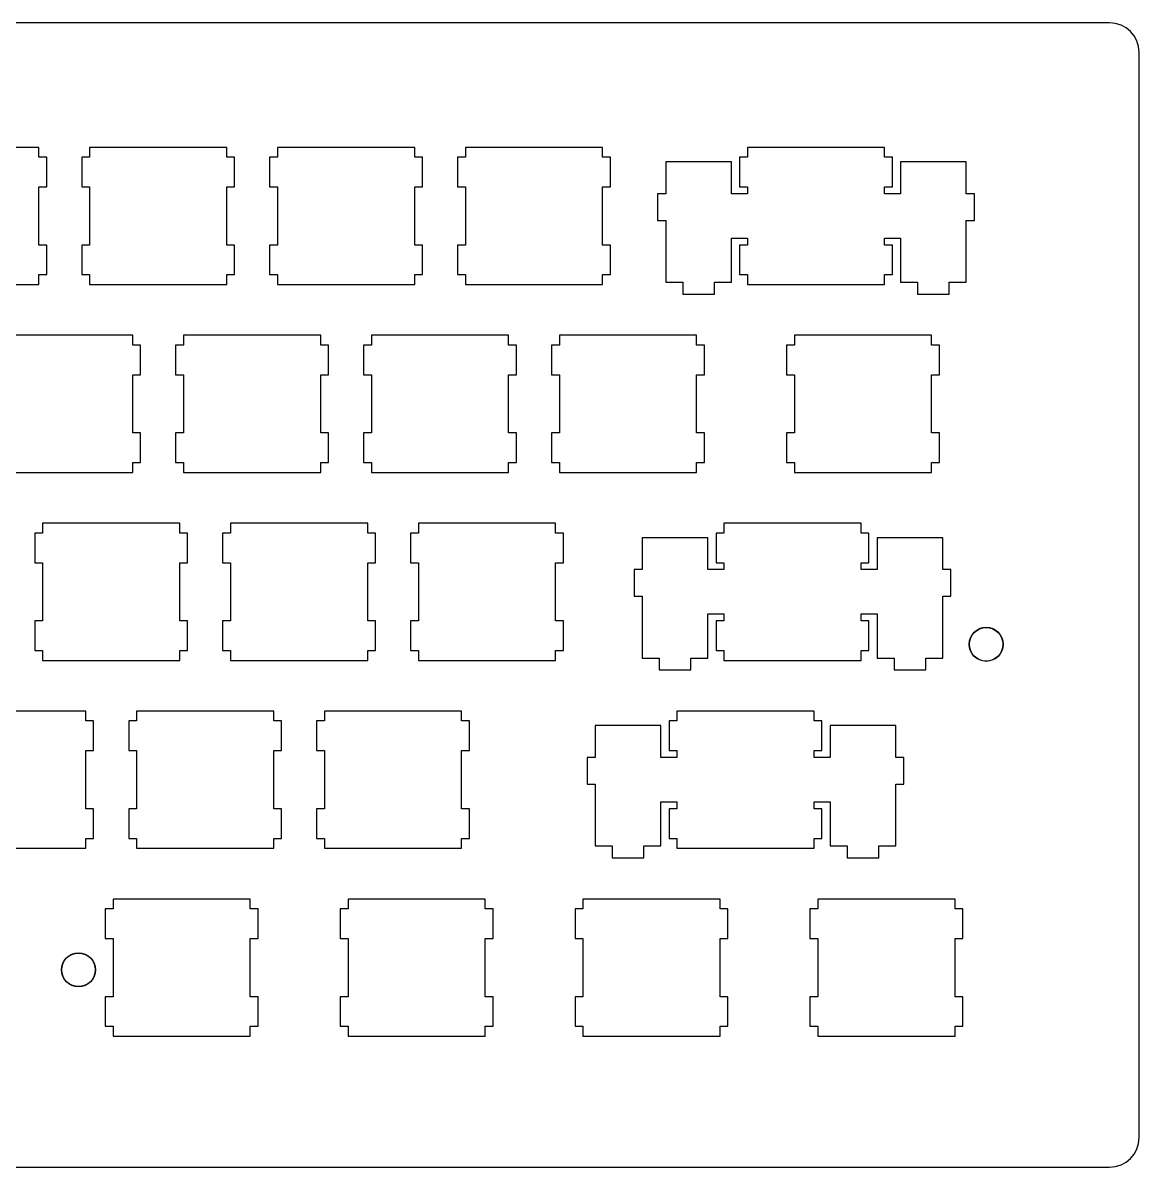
# Model space of a CAD drawing. Header units: millimetres. Extents: x -10 to 300, y -24 to 106.
# Drawn here: x 186.5 to 299.6, y -10.5 to 105.5 of the extents above; entities that cross this region are included whole.
import ezdxf

# ---------------------------------------------------------------- set-up
doc = ezdxf.new("R2010")
doc.units = ezdxf.units.MM

msp = doc.modelspace()

# ---------------------------------------------------------------- linework, layer by layer
at = {"color": 7, "linetype": 'Continuous', "lineweight": 25}
for p, q in [((296.59508, 105.5075), (-6.90492, 105.5075)), ((299.59508, -7.4925), (299.59508, 102.5075)), ((188.069, 92.8839), (174.169, 92.8839)), ((188.069, 91.8834), (188.069, 92.8839)), ((193.219, 92.8839), (193.219, 91.8834)), ((207.119, 92.8839), (193.219, 92.8839)), ((207.119, 91.8834), (207.119, 92.8839)), ((212.269, 92.8839), (212.269, 91.8834)), ((226.169, 92.8839), (212.269, 92.8839)), ((226.169, 91.8834), (226.169, 92.8839)), ((231.319, 92.8839), (231.319, 91.8834)), ((245.219, 92.8839), (231.319, 92.8839)), ((245.219, 91.8834), (245.219, 92.8839)), ((259.894, 92.8839), (259.894, 91.8834)), ((273.794, 92.8839), (259.894, 92.8839)), ((273.794, 91.8834), (273.794, 92.8839)), ((188.87, 91.8834), (188.069, 91.8834)), ((188.87, 88.8834), (188.87, 91.8834)), ((193.219, 91.8834), (192.419, 91.8834)), ((192.419, 91.8834), (192.419, 88.8834)), ((207.92, 91.8834), (207.119, 91.8834)), ((207.92, 88.8834), (207.92, 91.8834)), ((212.269, 91.8834), (211.469, 91.8834)), ((211.469, 91.8834), (211.469, 88.8834)), ((226.97, 91.8834), (226.169, 91.8834)), ((226.97, 88.8834), (226.97, 91.8834)), ((231.319, 91.8834), (230.519, 91.8834)), ((230.519, 91.8834), (230.519, 88.8834)), ((246.02, 91.8834), (245.219, 91.8834)), ((246.02, 88.8834), (246.02, 91.8834)), ((259.894, 91.8834), (259.094, 91.8834)), ((259.094, 91.8834), (259.094, 88.8834)), ((274.595, 91.8834), (273.794, 91.8834)), ((274.595, 88.8834), (274.595, 91.8834)), ((258.269, 91.415), (251.619, 91.415)), ((251.619, 91.415), (251.619, 88.1835)), ((258.269, 88.1835), (258.269, 91.415)), ((282.069, 91.415), (275.419, 91.415)), ((275.419, 91.415), (275.419, 88.1835)), ((282.069, 88.1835), (282.069, 91.415)), ((188.069, 82.9829), (188.069, 88.8834)), ((188.069, 88.8834), (188.87, 88.8834)), ((192.419, 88.8834), (193.219, 88.8834)), ((193.219, 88.8834), (193.219, 82.9829)), ((207.119, 82.9829), (207.119, 88.8834)), ((207.119, 88.8834), (207.92, 88.8834)), ((211.469, 88.8834), (212.269, 88.8834)), ((212.269, 88.8834), (212.269, 82.9829)), ((226.169, 82.9829), (226.169, 88.8834)), ((226.169, 88.8834), (226.97, 88.8834)), ((230.519, 88.8834), (231.319, 88.8834)), ((231.319, 88.8834), (231.319, 82.9829)), ((245.219, 82.9829), (245.219, 88.8834)), ((245.219, 88.8834), (246.02, 88.8834)), ((251.619, 88.1835), (250.795, 88.1835)), ((250.795, 88.1835), (250.795, 85.4837)), ((259.894, 88.1835), (258.269, 88.1835)), ((259.094, 88.8834), (259.894, 88.8834)), ((259.894, 88.8834), (259.894, 88.1835)), ((273.794, 88.1835), (273.794, 88.8834)), ((273.794, 88.8834), (274.595, 88.8834)), ((275.419, 88.1835), (273.794, 88.1835)), ((282.895, 88.1835), (282.069, 88.1835)), ((282.895, 85.4837), (282.895, 88.1835)), ((250.795, 85.4837), (251.619, 85.4837)), ((251.619, 85.4837), (251.619, 79.2138)), ((282.069, 79.2138), (282.069, 85.4837)), ((282.069, 85.4837), (282.895, 85.4837)), ((258.269, 79.2138), (258.269, 83.6828)), ((258.269, 83.6828), (259.894, 83.6828)), ((259.894, 83.6828), (259.894, 82.9829)), ((273.794, 82.9829), (273.794, 83.6828)), ((273.794, 83.6828), (275.419, 83.6828)), ((275.419, 83.6828), (275.419, 79.2138)), ((188.87, 82.9829), (188.069, 82.9829)), ((188.87, 79.9828), (188.87, 82.9829)), ((193.219, 82.9829), (192.419, 82.9829)), ((192.419, 82.9829), (192.419, 79.9828)), ((207.92, 82.9829), (207.119, 82.9829)), ((207.92, 79.9828), (207.92, 82.9829)), ((212.269, 82.9829), (211.469, 82.9829)), ((211.469, 82.9829), (211.469, 79.9828)), ((226.97, 82.9829), (226.169, 82.9829)), ((226.97, 79.9828), (226.97, 82.9829)), ((231.319, 82.9829), (230.519, 82.9829)), ((230.519, 82.9829), (230.519, 79.9828)), ((246.02, 82.9829), (245.219, 82.9829)), ((246.02, 79.9828), (246.02, 82.9829)), ((259.894, 82.9829), (259.094, 82.9829)), ((259.094, 82.9829), (259.094, 79.9828)), ((274.595, 82.9829), (273.794, 82.9829)), ((274.595, 79.9828), (274.595, 82.9829)), ((174.169, 78.9838), (188.069, 78.9838)), ((188.069, 78.9838), (188.069, 79.9828)), ((188.069, 79.9828), (188.87, 79.9828)), ((192.419, 79.9828), (193.219, 79.9828)), ((193.219, 79.9828), (193.219, 78.9838)), ((193.219, 78.9838), (207.119, 78.9838)), ((207.119, 78.9838), (207.119, 79.9828)), ((207.119, 79.9828), (207.92, 79.9828)), ((211.469, 79.9828), (212.269, 79.9828)), ((212.269, 79.9828), (212.269, 78.9838)), ((212.269, 78.9838), (226.169, 78.9838)), ((226.169, 78.9838), (226.169, 79.9828)), ((226.169, 79.9828), (226.97, 79.9828)), ((230.519, 79.9828), (231.319, 79.9828)), ((231.319, 79.9828), (231.319, 78.9838)), ((231.319, 78.9838), (245.219, 78.9838)), ((245.219, 78.9838), (245.219, 79.9828)), ((245.219, 79.9828), (246.02, 79.9828)), ((251.619, 79.2138), (253.344, 79.2138)), ((253.344, 79.2138), (253.344, 78.015)), ((256.544, 78.015), (256.544, 79.2138)), ((256.544, 79.2138), (258.269, 79.2138)), ((259.094, 79.9828), (259.894, 79.9828)), ((259.894, 79.9828), (259.894, 78.9838)), ((259.894, 78.9838), (273.794, 78.9838)), ((273.794, 78.9838), (273.794, 79.9828)), ((273.794, 79.9828), (274.595, 79.9828)), ((275.419, 79.2138), (277.144, 79.2138)), ((277.144, 79.2138), (277.144, 78.015)), ((280.344, 78.015), (280.344, 79.2138)), ((280.344, 79.2138), (282.069, 79.2138)), ((253.344, 78.015), (256.544, 78.015)), ((277.144, 78.015), (280.344, 78.015)), ((197.594, 73.8339), (183.694, 73.8339)), ((197.594, 72.8334), (197.594, 73.8339)), ((202.744, 73.8339), (202.744, 72.8334)), ((216.644, 73.8339), (202.744, 73.8339)), ((216.644, 72.8334), (216.644, 73.8339)), ((221.794, 73.8339), (221.794, 72.8334)), ((235.694, 73.8339), (221.794, 73.8339)), ((235.694, 72.8334), (235.694, 73.8339)), ((240.844, 73.8339), (240.844, 72.8334)), ((254.744, 73.8339), (240.844, 73.8339)), ((254.744, 72.8334), (254.744, 73.8339)), ((264.656, 73.8339), (264.656, 72.8334)), ((278.557, 73.8339), (264.656, 73.8339)), ((278.557, 72.8334), (278.557, 73.8339)), ((198.395, 72.8334), (197.594, 72.8334)), ((198.395, 69.8334), (198.395, 72.8334)), ((202.744, 72.8334), (201.944, 72.8334)), ((201.944, 72.8334), (201.944, 69.8334)), ((217.445, 72.8334), (216.644, 72.8334)), ((217.445, 69.8334), (217.445, 72.8334)), ((221.794, 72.8334), (220.994, 72.8334)), ((220.994, 72.8334), (220.994, 69.8334)), ((236.495, 72.8334), (235.694, 72.8334)), ((236.495, 69.8334), (236.495, 72.8334)), ((240.844, 72.8334), (240.044, 72.8334)), ((240.044, 72.8334), (240.044, 69.8334)), ((255.545, 72.8334), (254.744, 72.8334)), ((255.545, 69.8334), (255.545, 72.8334)), ((264.656, 72.8334), (263.857, 72.8334)), ((263.857, 72.8334), (263.857, 69.8334)), ((279.356, 72.8334), (278.557, 72.8334)), ((279.356, 69.8334), (279.356, 72.8334)), ((197.594, 63.9329), (197.594, 69.8334)), ((197.594, 69.8334), (198.395, 69.8334)), ((201.944, 69.8334), (202.744, 69.8334)), ((202.744, 69.8334), (202.744, 63.9329)), ((216.644, 63.9329), (216.644, 69.8334)), ((216.644, 69.8334), (217.445, 69.8334)), ((220.994, 69.8334), (221.794, 69.8334)), ((221.794, 69.8334), (221.794, 63.9329)), ((235.694, 63.9329), (235.694, 69.8334)), ((235.694, 69.8334), (236.495, 69.8334)), ((240.044, 69.8334), (240.844, 69.8334)), ((240.844, 69.8334), (240.844, 63.9329)), ((254.744, 63.9329), (254.744, 69.8334)), ((254.744, 69.8334), (255.545, 69.8334)), ((263.857, 69.8334), (264.656, 69.8334)), ((264.656, 69.8334), (264.656, 63.9329)), ((278.557, 63.9329), (278.557, 69.8334)), ((278.557, 69.8334), (279.356, 69.8334)), ((198.395, 63.9329), (197.594, 63.9329)), ((198.395, 60.9328), (198.395, 63.9329)), ((202.744, 63.9329), (201.944, 63.9329)), ((201.944, 63.9329), (201.944, 60.9328)), ((217.445, 63.9329), (216.644, 63.9329)), ((217.445, 60.9328), (217.445, 63.9329)), ((221.794, 63.9329), (220.994, 63.9329)), ((220.994, 63.9329), (220.994, 60.9328)), ((236.495, 63.9329), (235.694, 63.9329)), ((236.495, 60.9328), (236.495, 63.9329)), ((240.844, 63.9329), (240.044, 63.9329)), ((240.044, 63.9329), (240.044, 60.9328)), ((255.545, 63.9329), (254.744, 63.9329)), ((255.545, 60.9328), (255.545, 63.9329)), ((264.656, 63.9329), (263.857, 63.9329)), ((263.857, 63.9329), (263.857, 60.9328)), ((279.356, 63.9329), (278.557, 63.9329)), ((279.356, 60.9328), (279.356, 63.9329)), ((197.594, 59.9338), (197.594, 60.9328)), ((197.594, 60.9328), (198.395, 60.9328)), ((201.944, 60.9328), (202.744, 60.9328)), ((202.744, 60.9328), (202.744, 59.9338)), ((216.644, 59.9338), (216.644, 60.9328)), ((216.644, 60.9328), (217.445, 60.9328)), ((220.994, 60.9328), (221.794, 60.9328)), ((221.794, 60.9328), (221.794, 59.9338)), ((235.694, 59.9338), (235.694, 60.9328)), ((235.694, 60.9328), (236.495, 60.9328)), ((240.044, 60.9328), (240.844, 60.9328)), ((240.844, 60.9328), (240.844, 59.9338)), ((254.744, 59.9338), (254.744, 60.9328)), ((254.744, 60.9328), (255.545, 60.9328)), ((263.857, 60.9328), (264.656, 60.9328)), ((264.656, 60.9328), (264.656, 59.9338)), ((278.557, 59.9338), (278.557, 60.9328)), ((278.557, 60.9328), (279.356, 60.9328)), ((183.694, 59.9338), (197.594, 59.9338)), ((202.744, 59.9338), (216.644, 59.9338)), ((221.794, 59.9338), (235.694, 59.9338)), ((240.844, 59.9338), (254.744, 59.9338)), ((264.656, 59.9338), (278.557, 59.9338)), ((188.456, 54.7839), (188.456, 53.7849)), ((202.357, 54.7839), (188.456, 54.7839)), ((202.357, 53.7849), (202.357, 54.7839)), ((207.506, 54.7839), (207.506, 53.7849)), ((221.407, 54.7839), (207.506, 54.7839)), ((221.407, 53.7849), (221.407, 54.7839)), ((226.556, 54.7839), (226.556, 53.7849)), ((240.457, 54.7839), (226.556, 54.7839)), ((240.457, 53.7849), (240.457, 54.7839)), ((257.513, 54.7839), (257.513, 53.7849)), ((271.413, 54.7839), (257.513, 54.7839)), ((271.413, 53.7849), (271.413, 54.7839)), ((188.456, 53.7849), (187.657, 53.7849)), ((187.657, 53.7849), (187.657, 50.7848)), ((203.156, 53.7849), (202.357, 53.7849)), ((203.156, 50.7848), (203.156, 53.7849)), ((207.506, 53.7849), (206.707, 53.7849)), ((206.707, 53.7849), (206.707, 50.7848)), ((222.206, 53.7849), (221.407, 53.7849)), ((222.206, 50.7848), (222.206, 53.7849)), ((226.556, 53.7849), (225.757, 53.7849)), ((225.757, 53.7849), (225.757, 50.7848)), ((241.256, 53.7849), (240.457, 53.7849)), ((241.256, 50.7848), (241.256, 53.7849)), ((257.513, 53.7849), (256.712, 53.7849)), ((256.712, 53.7849), (256.712, 50.7848)), ((272.212, 53.7849), (271.413, 53.7849)), ((272.212, 50.7848), (272.212, 53.7849)), ((255.888, 53.315), (249.238, 53.315)), ((249.238, 53.315), (249.238, 50.0835)), ((255.888, 50.0835), (255.888, 53.315)), ((279.688, 53.315), (273.038, 53.315)), ((273.038, 53.315), (273.038, 50.0835)), ((279.688, 50.0835), (279.688, 53.315)), ((187.657, 50.7848), (188.456, 50.7848)), ((188.456, 50.7848), (188.456, 44.8829)), ((202.357, 44.8829), (202.357, 50.7848)), ((202.357, 50.7848), (203.156, 50.7848)), ((206.707, 50.7848), (207.506, 50.7848)), ((207.506, 50.7848), (207.506, 44.8829)), ((221.407, 44.8829), (221.407, 50.7848)), ((221.407, 50.7848), (222.206, 50.7848)), ((225.757, 50.7848), (226.556, 50.7848)), ((226.556, 50.7848), (226.556, 44.8829)), ((240.457, 44.8829), (240.457, 50.7848)), ((240.457, 50.7848), (241.256, 50.7848)), ((249.238, 50.0835), (248.412, 50.0835)), ((248.412, 50.0835), (248.412, 47.3837)), ((257.513, 50.0835), (255.888, 50.0835)), ((256.712, 50.7848), (257.513, 50.7848)), ((257.513, 50.7848), (257.513, 50.0835)), ((271.413, 50.0835), (271.413, 50.7848)), ((271.413, 50.7848), (272.212, 50.7848)), ((273.038, 50.0835), (271.413, 50.0835)), ((280.512, 50.0835), (279.688, 50.0835)), ((280.512, 47.3837), (280.512, 50.0835)), ((248.412, 47.3837), (249.238, 47.3837)), ((249.238, 47.3837), (249.238, 41.1138)), ((279.688, 41.1138), (279.688, 47.3837)), ((279.688, 47.3837), (280.512, 47.3837)), ((255.888, 41.1138), (255.888, 45.5828)), ((255.888, 45.5828), (257.513, 45.5828)), ((257.513, 45.5828), (257.513, 44.8829)), ((271.413, 44.8829), (271.413, 45.5828)), ((271.413, 45.5828), (273.038, 45.5828)), ((273.038, 45.5828), (273.038, 41.1138)), ((188.456, 44.8829), (187.657, 44.8829)), ((187.657, 44.8829), (187.657, 41.8828)), ((203.156, 44.8829), (202.357, 44.8829)), ((203.156, 41.8828), (203.156, 44.8829)), ((207.506, 44.8829), (206.707, 44.8829)), ((206.707, 44.8829), (206.707, 41.8828)), ((222.206, 44.8829), (221.407, 44.8829)), ((222.206, 41.8828), (222.206, 44.8829)), ((226.556, 44.8829), (225.757, 44.8829)), ((225.757, 44.8829), (225.757, 41.8828)), ((241.256, 44.8829), (240.457, 44.8829)), ((241.256, 41.8828), (241.256, 44.8829)), ((257.513, 44.8829), (256.712, 44.8829)), ((256.712, 44.8829), (256.712, 41.8828)), ((272.212, 44.8829), (271.413, 44.8829)), ((272.212, 41.8828), (272.212, 44.8829)), ((187.657, 41.8828), (188.456, 41.8828)), ((188.456, 41.8828), (188.456, 40.8838)), ((202.357, 40.8838), (202.357, 41.8828)), ((202.357, 41.8828), (203.156, 41.8828)), ((206.707, 41.8828), (207.506, 41.8828)), ((207.506, 41.8828), (207.506, 40.8838)), ((221.407, 40.8838), (221.407, 41.8828)), ((221.407, 41.8828), (222.206, 41.8828)), ((225.757, 41.8828), (226.556, 41.8828)), ((226.556, 41.8828), (226.556, 40.8838)), ((240.457, 40.8838), (240.457, 41.8828)), ((240.457, 41.8828), (241.256, 41.8828)), ((256.712, 41.8828), (257.513, 41.8828)), ((257.513, 41.8828), (257.513, 40.8838)), ((271.413, 40.8838), (271.413, 41.8828)), ((271.413, 41.8828), (272.212, 41.8828)), ((188.456, 40.8838), (202.357, 40.8838)), ((207.506, 40.8838), (221.407, 40.8838)), ((226.556, 40.8838), (240.457, 40.8838)), ((249.238, 41.1138), (250.963, 41.1138)), ((250.963, 41.1138), (250.963, 39.9136)), ((254.161, 39.9136), (254.161, 41.1138)), ((254.161, 41.1138), (255.888, 41.1138)), ((257.513, 40.8838), (271.413, 40.8838)), ((273.038, 41.1138), (274.763, 41.1138)), ((274.763, 41.1138), (274.763, 39.9136)), ((277.963, 39.9136), (277.963, 41.1138)), ((277.963, 41.1138), (279.688, 41.1138)), ((250.963, 39.9136), (254.161, 39.9136)), ((274.763, 39.9136), (277.963, 39.9136)), ((192.832, 35.7339), (178.931, 35.7339)), ((192.832, 34.7348), (192.832, 35.7339)), ((197.981, 35.7339), (197.981, 34.7348)), ((211.882, 35.7339), (197.981, 35.7339)), ((211.882, 34.7348), (211.882, 35.7339)), ((217.031, 35.7339), (217.031, 34.7348)), ((230.932, 35.7339), (217.031, 35.7339)), ((230.932, 34.7348), (230.932, 35.7339)), ((252.75, 35.7339), (252.75, 34.7348)), ((266.65, 35.7339), (252.75, 35.7339)), ((266.65, 34.7348), (266.65, 35.7339)), ((193.631, 34.7348), (192.832, 34.7348)), ((193.631, 31.7348), (193.631, 34.7348)), ((197.981, 34.7348), (197.182, 34.7348)), ((197.182, 34.7348), (197.182, 31.7348)), ((212.681, 34.7348), (211.882, 34.7348)), ((212.681, 31.7348), (212.681, 34.7348)), ((217.031, 34.7348), (216.232, 34.7348)), ((216.232, 34.7348), (216.232, 31.7348)), ((231.731, 34.7348), (230.932, 34.7348)), ((231.731, 31.7348), (231.731, 34.7348)), ((251.126, 34.2649), (244.475, 34.2649)), ((244.475, 34.2649), (244.475, 31.0334)), ((251.126, 31.0334), (251.126, 34.2649)), ((252.75, 34.7348), (251.951, 34.7348)), ((251.951, 34.7348), (251.951, 31.7348)), ((267.451, 34.7348), (266.65, 34.7348)), ((267.451, 31.7348), (267.451, 34.7348)), ((274.925, 34.2649), (268.275, 34.2649)), ((268.275, 34.2649), (268.275, 31.0334)), ((274.925, 31.0334), (274.925, 34.2649)), ((192.832, 25.8327), (192.832, 31.7348)), ((192.832, 31.7348), (193.631, 31.7348)), ((197.182, 31.7348), (197.981, 31.7348)), ((197.981, 31.7348), (197.981, 25.8327)), ((211.882, 25.8327), (211.882, 31.7348)), ((211.882, 31.7348), (212.681, 31.7348)), ((216.232, 31.7348), (217.031, 31.7348)), ((217.031, 31.7348), (217.031, 25.8327)), ((230.932, 25.8327), (230.932, 31.7348)), ((230.932, 31.7348), (231.731, 31.7348)), ((251.951, 31.7348), (252.75, 31.7348)), ((252.75, 31.7348), (252.75, 31.0334)), ((266.65, 31.0334), (266.65, 31.7348)), ((266.65, 31.7348), (267.451, 31.7348)), ((244.475, 31.0334), (243.651, 31.0334)), ((243.651, 31.0334), (243.651, 28.3338)), ((252.75, 31.0334), (251.126, 31.0334)), ((268.275, 31.0334), (266.65, 31.0334)), ((275.751, 31.0334), (274.925, 31.0334)), ((275.751, 28.3338), (275.751, 31.0334)), ((243.651, 28.3338), (244.475, 28.3338)), ((244.475, 28.3338), (244.475, 22.0638)), ((274.925, 22.0638), (274.925, 28.3338)), ((274.925, 28.3338), (275.751, 28.3338)), ((193.631, 25.8327), (192.832, 25.8327)), ((193.631, 22.8327), (193.631, 25.8327)), ((197.981, 25.8327), (197.182, 25.8327)), ((197.182, 25.8327), (197.182, 22.8327)), ((212.681, 25.8327), (211.882, 25.8327)), ((212.681, 22.8327), (212.681, 25.8327)), ((217.031, 25.8327), (216.232, 25.8327)), ((216.232, 25.8327), (216.232, 22.8327)), ((231.731, 25.8327), (230.932, 25.8327)), ((231.731, 22.8327), (231.731, 25.8327)), ((251.126, 22.0638), (251.126, 26.5327)), ((251.126, 26.5327), (252.75, 26.5327)), ((252.75, 25.8327), (251.951, 25.8327)), ((251.951, 25.8327), (251.951, 22.8327)), ((252.75, 26.5327), (252.75, 25.8327)), ((266.65, 25.8327), (266.65, 26.5327)), ((266.65, 26.5327), (268.275, 26.5327)), ((267.451, 25.8327), (266.65, 25.8327)), ((267.451, 22.8327), (267.451, 25.8327)), ((268.275, 26.5327), (268.275, 22.0638)), ((192.832, 21.8336), (192.832, 22.8327)), ((192.832, 22.8327), (193.631, 22.8327)), ((197.182, 22.8327), (197.981, 22.8327)), ((197.981, 22.8327), (197.981, 21.8336)), ((211.882, 21.8336), (211.882, 22.8327)), ((211.882, 22.8327), (212.681, 22.8327)), ((216.232, 22.8327), (217.031, 22.8327)), ((217.031, 22.8327), (217.031, 21.8336)), ((230.932, 21.8336), (230.932, 22.8327)), ((230.932, 22.8327), (231.731, 22.8327)), ((244.475, 22.0638), (246.2, 22.0638)), ((246.2, 22.0638), (246.2, 20.8635)), ((249.4, 20.8635), (249.4, 22.0638)), ((249.4, 22.0638), (251.126, 22.0638)), ((251.951, 22.8327), (252.75, 22.8327)), ((252.75, 22.8327), (252.75, 21.8336)), ((266.65, 21.8336), (266.65, 22.8327)), ((266.65, 22.8327), (267.451, 22.8327)), ((268.275, 22.0638), (270, 22.0638)), ((270, 22.0638), (270, 20.8635)), ((273.2, 20.8635), (273.2, 22.0638)), ((273.2, 22.0638), (274.925, 22.0638)), ((178.931, 21.8336), (192.832, 21.8336)), ((197.981, 21.8336), (211.882, 21.8336)), ((217.031, 21.8336), (230.932, 21.8336)), ((252.75, 21.8336), (266.65, 21.8336)), ((246.2, 20.8635), (249.4, 20.8635)), ((270, 20.8635), (273.2, 20.8635)), ((195.6, 16.6839), (195.6, 15.6848)), ((209.5, 16.6839), (195.6, 16.6839)), ((209.5, 15.6848), (209.5, 16.6839)), ((219.413, 16.6839), (219.413, 15.6848)), ((233.313, 16.6839), (219.413, 16.6839)), ((233.313, 15.6848), (233.313, 16.6839)), ((243.225, 16.6839), (243.225, 15.6848)), ((257.125, 16.6839), (243.225, 16.6839)), ((257.125, 15.6848), (257.125, 16.6839)), ((267.038, 16.6839), (267.038, 15.6848)), ((280.938, 16.6839), (267.038, 16.6839)), ((280.938, 15.6848), (280.938, 16.6839)), ((195.6, 15.6848), (194.801, 15.6848)), ((194.801, 15.6848), (194.801, 12.6848)), ((210.301, 15.6848), (209.5, 15.6848)), ((210.301, 12.6848), (210.301, 15.6848)), ((219.413, 15.6848), (218.612, 15.6848)), ((218.612, 15.6848), (218.612, 12.6848)), ((234.112, 15.6848), (233.313, 15.6848)), ((234.112, 12.6848), (234.112, 15.6848)), ((243.225, 15.6848), (242.426, 15.6848)), ((242.426, 15.6848), (242.426, 12.6848)), ((257.926, 15.6848), (257.125, 15.6848)), ((257.926, 12.6848), (257.926, 15.6848)), ((267.038, 15.6848), (266.237, 15.6848)), ((266.237, 15.6848), (266.237, 12.6848)), ((281.737, 15.6848), (280.938, 15.6848)), ((281.737, 12.6848), (281.737, 15.6848)), ((194.801, 12.6848), (195.6, 12.6848)), ((195.6, 12.6848), (195.6, 6.78272)), ((209.5, 6.78272), (209.5, 12.6848)), ((209.5, 12.6848), (210.301, 12.6848)), ((218.612, 12.6848), (219.413, 12.6848)), ((219.413, 12.6848), (219.413, 6.78272)), ((233.313, 6.78272), (233.313, 12.6848)), ((233.313, 12.6848), (234.112, 12.6848)), ((242.426, 12.6848), (243.225, 12.6848)), ((243.225, 12.6848), (243.225, 6.78272)), ((257.125, 6.78272), (257.125, 12.6848)), ((257.125, 12.6848), (257.926, 12.6848)), ((266.237, 12.6848), (267.038, 12.6848)), ((267.038, 12.6848), (267.038, 6.78272)), ((280.938, 6.78272), (280.938, 12.6848)), ((280.938, 12.6848), (281.737, 12.6848)), ((195.6, 6.78272), (194.801, 6.78272)), ((194.801, 6.78272), (194.801, 3.78273)), ((210.301, 6.78272), (209.5, 6.78272)), ((210.301, 3.78273), (210.301, 6.78272)), ((219.413, 6.78272), (218.612, 6.78272)), ((218.612, 6.78272), (218.612, 3.78273)), ((234.112, 6.78272), (233.313, 6.78272)), ((234.112, 3.78273), (234.112, 6.78272)), ((243.225, 6.78272), (242.426, 6.78272)), ((242.426, 6.78272), (242.426, 3.78273)), ((257.926, 6.78272), (257.125, 6.78272)), ((257.926, 3.78273), (257.926, 6.78272)), ((267.038, 6.78272), (266.237, 6.78272)), ((266.237, 6.78272), (266.237, 3.78273)), ((281.737, 6.78272), (280.938, 6.78272)), ((281.737, 3.78273), (281.737, 6.78272)), ((194.801, 3.78273), (195.6, 3.78273)), ((195.6, 3.78273), (195.6, 2.78364)), ((209.5, 2.78364), (209.5, 3.78273)), ((209.5, 3.78273), (210.301, 3.78273)), ((218.612, 3.78273), (219.413, 3.78273)), ((219.413, 3.78273), (219.413, 2.78364)), ((233.313, 2.78364), (233.313, 3.78273)), ((233.313, 3.78273), (234.112, 3.78273)), ((242.426, 3.78273), (243.225, 3.78273)), ((243.225, 3.78273), (243.225, 2.78364)), ((257.125, 2.78364), (257.125, 3.78273)), ((257.125, 3.78273), (257.926, 3.78273)), ((266.237, 3.78273), (267.038, 3.78273)), ((267.038, 3.78273), (267.038, 2.78364)), ((280.938, 2.78364), (280.938, 3.78273)), ((280.938, 3.78273), (281.737, 3.78273)), ((195.6, 2.78364), (209.5, 2.78364)), ((219.413, 2.78364), (233.313, 2.78364)), ((243.225, 2.78364), (257.125, 2.78364)), ((267.038, 2.78364), (280.938, 2.78364)), ((-6.90492, -10.4925), (296.59508, -10.4925))]:
    msp.add_line(p, q, dxfattribs=at)
for centre, radius in [((284.09508, 42.5075), 1.725), ((284.09508, 42.5075), 1.7), ((192.09508, 9.5075), 1.725), ((192.09508, 9.5075), 1.7)]:
    msp.add_circle(centre, radius, dxfattribs=at)
for centre, start, end in [((296.59508, 102.5075), 0, 90), ((296.59508, -7.4925), 270, 0)]:
    msp.add_arc(centre, 3, start, end, dxfattribs=at)

doc.saveas('drawing.dxf')
